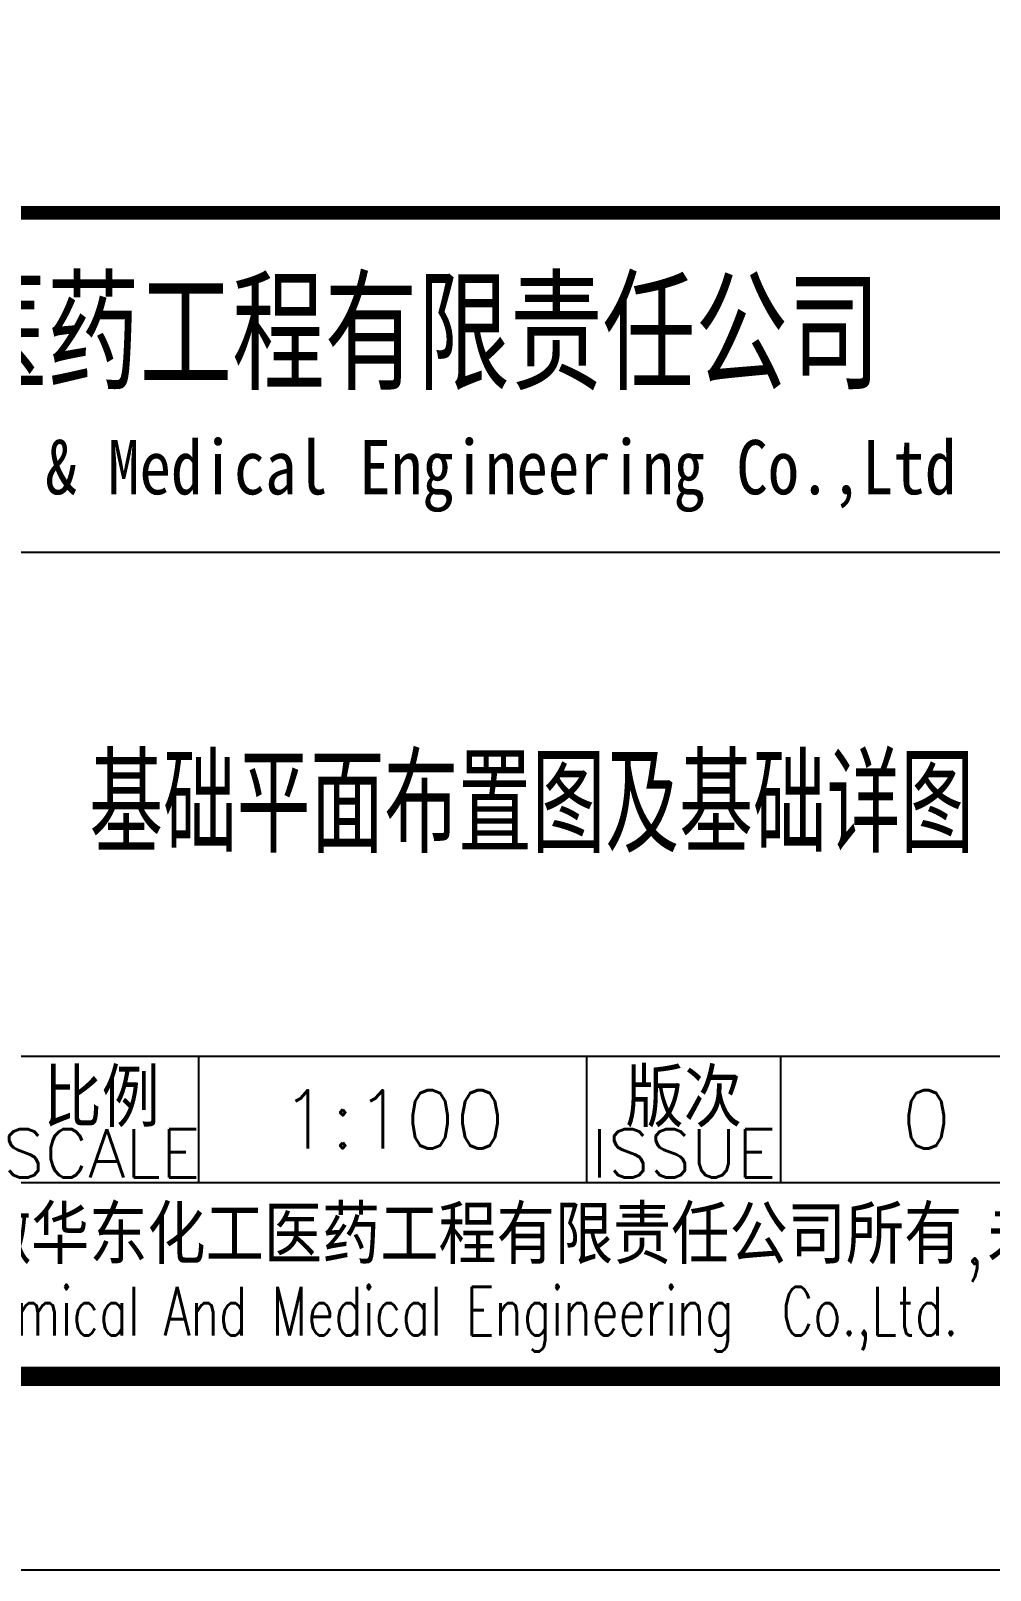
# Model space of a CAD drawing. Header units: millimetres. Extents: x 865490 to 879904, y 39442 to 44891.
# Drawn here: x 868508.9 to 868558.4, y 39455.4 to 39534.8 of the extents above; entities that cross this region are included whole.
import ezdxf
from ezdxf.enums import TextEntityAlignment as Align

# ---------------------------------------------------------------- set-up
doc = ezdxf.new("R2010")
doc.units = ezdxf.units.MM
doc.header["$LTSCALE"] = 1000
doc.header["$MEASUREMENT"] = 0
doc.layers.add('PUB_TEXT', color=7, linetype='Continuous')
doc.styles.add('ECEC_TQ', font='txt_l.shx', dxfattribs={"bigfont": 'hztxt_l.shx'})
doc.styles.add('ECEC_TQ_S', font='')
doc.styles.add('TS', font='tssdeng.shx', dxfattribs={"width": 0.8, "height": 2.5, "bigfont": 'tssdchn.shx'})
doc.styles.get('ECEC_TQ_S').set_extended_font_data('SimSun')

msp = doc.modelspace()

# ---------------------------------------------------------------- linework, layer by layer
for p, q in [((868452.597, 39507.911), (868562.597, 39507.911)), ((868507.597, 39481.911), (868632.597, 39481.911)), ((868517.597, 39475.411), (868517.597, 39481.911)), ((868537.597, 39475.411), (868537.597, 39481.911)), ((868547.597, 39475.411), (868547.597, 39481.911)), ((868452.597, 39475.411), (868632.597, 39475.411)), ((868452.597, 39465.411), (868632.597, 39465.411)), ((868642.597, 39455.411), (867591.347, 39455.411))]:
    msp.add_line(p, q)
at = {"color": 0, "const_width": 1}
msp.add_lwpolyline([(868632.597, 39465.411), (867616.347, 39465.411), (867616.347, 40039.411), (868632.597, 40039.411)], close=True, dxfattribs=at)
at = {"const_width": 0.7}
msp.add_lwpolyline([(868632.597, 39525.411), (868452.597, 39525.411)], dxfattribs=at)

# ---------------------------------------------------------------- texts
for s, height, style, width, p in [('安徽华东化工医药工程有限责任公司', 5, 'ECEC_TQ_S', 0.7, (868514.546, 39519.411)), ('Anhui Huadong Chemical & Medical Engineering Co.,Ltd', 2.8, 'ECEC_TQ_S', 0.85, (868514.546, 39511.911)), ('The proprietary right of this document belongs to Anhui Huadong Chemical And Medical Engineering  Co.,Ltd.  and any replication or transfer to the 3rd. side is forbidden without its permission. ', 2.5, 'ECEC_TQ', 0.72, (868542.597, 39468.411))]:
    msp.add_text(s, height=height, dxfattribs=dict(style=style, width=width)).set_placement(p, align=Align.MIDDLE)
at = {"style": 'ECEC_TQ'}
for s, height, p in [('比例', 3, (868512.597, 39479.911)), ('版次', 3, (868542.597, 39479.911)), ('SCALE', 2.5, (868512.597, 39476.911)), ('ISSUE', 2.5, (868542.597, 39476.911)), ('本文件专有权属安徽华东化工医药工程有限责任公司所有,未经许可不得复制或转让给第三方', 3, (868542.597, 39472.411))]:
    msp.add_text(s, height=height, dxfattribs=at).set_placement(p, align=Align.MIDDLE)
for tag, text, p in [('1:100', '1:100', (868527.597, 39478.661)), ('0', '0', (868555.097, 39478.661))]:
    msp.add_attdef(tag, text=text, height=3, dxfattribs=at).set_placement(p, align=Align.MIDDLE)
at = {"layer": 'PUB_TEXT', "style": 'TS', "width": 0.8}
msp.add_text('基础平面布置图及基础详图', height=5, dxfattribs=at).set_placement((868534.762, 39495.165), align=Align.MIDDLE)

doc.saveas('drawing.dxf')
